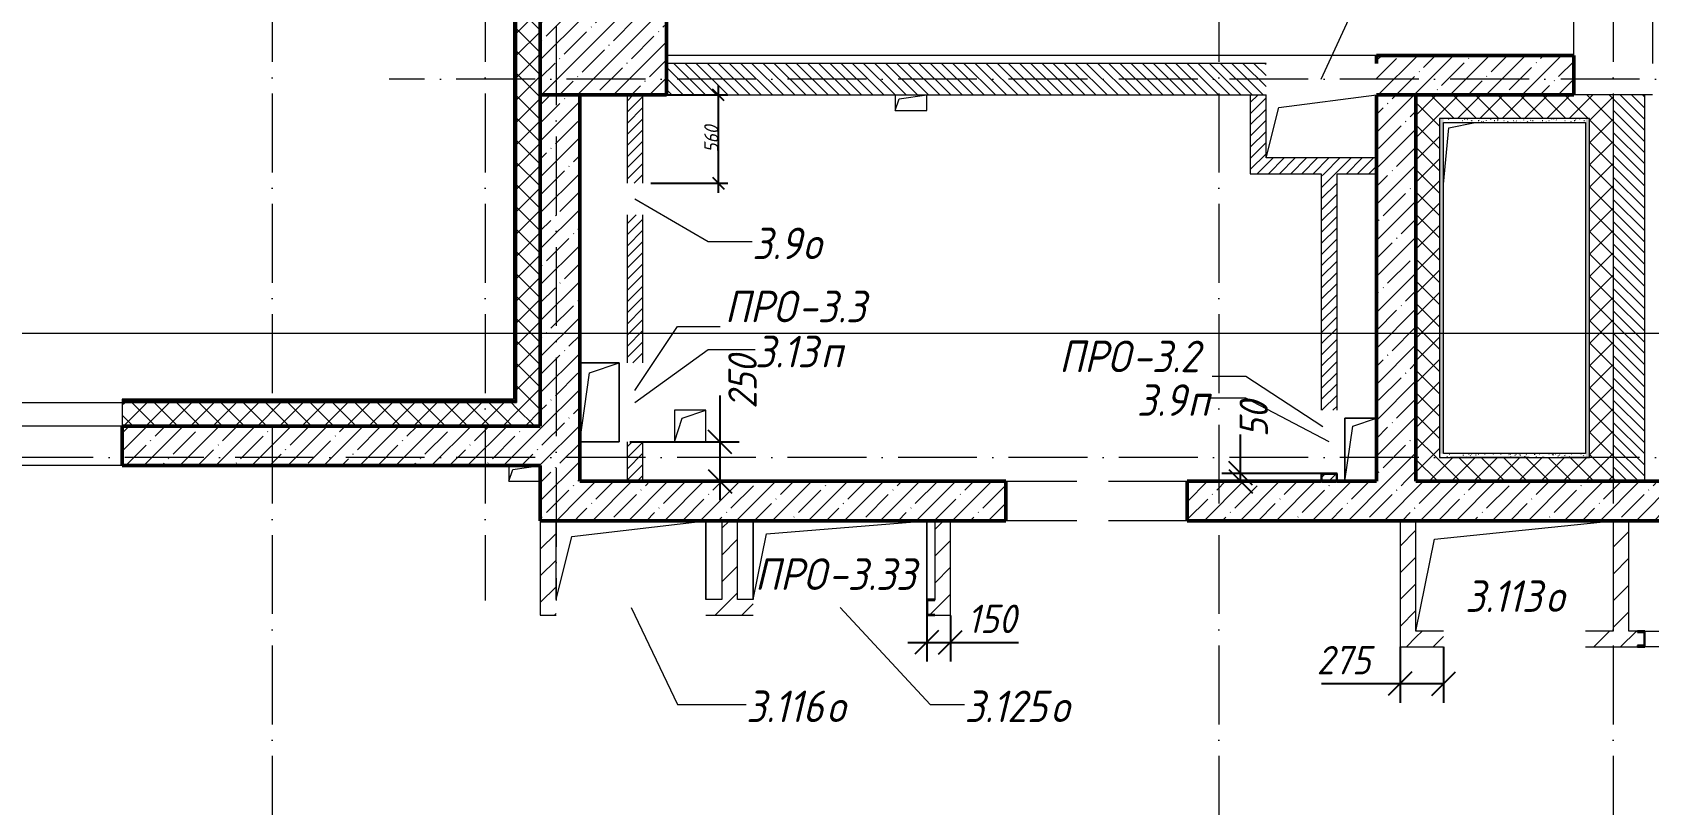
# Model space of a CAD drawing. Header units: millimetres. Extents: x -401725 to 250493, y 305116 to 802890.
# Drawn here: x 191666 to 201910, y 388923 to 393820 of the extents above; entities that cross this region are included whole.
import ezdxf

# ---------------------------------------------------------------- set-up
doc = ezdxf.new("R2010")
doc.units = ezdxf.units.MM
doc.linetypes.add('50_200_ШТРИХ_1Т_ш5_п1_п1_', pattern=[700, 500, -100, 0, -100])
for name, color, linetype, lineweight in [('A-____-____-DIMS', 7, 'Continuous', 9), ('A-FLOR-____-OTLN', 7, 'Continuous', 9), ('A-GENM-____-IDEN', 7, 'Continuous', 9), ('A-GENM-____-MCUT', 7, 'Continuous', 25), ('A-GENM-____-OTLN', 7, 'Continuous', 9), ('A-GENM-____-OTLN-1', 7, 'Continuous', 25), ('A-GLAZ-____-IDEN', 7, 'Continuous', 9), ('A-WALL-____-MCUT', 7, 'Continuous', 13), ('A-WALL-____-MCUT-1', 7, 'Continuous', 9), ('A-WALL-____-MCUT-2', 7, 'Continuous', 50), ('A-WALL-____-OTLN', 7, 'Continuous', 9), ('A-WALL-____-PATT-1', 7, 'Continuous', 9), ('A-WALL-FNSH-MCUT-1', 7, 'Continuous', 9), ('I-WALL-____-OTLN', 7, 'Continuous', 9), ('S-COLS-____-MCUT', 7, 'Continuous', 50), ('S-COLS-____-OTLN', 7, 'Continuous', 9), ('S-GRID-____-OTLN-1', 7, '50_200_ШТРИХ_1Т_ш5_п1_п1_', 9)]:
    doc.layers.add(name, color=color, linetype=linetype, lineweight=lineweight)
doc.layers.add('A-WALL-____-PATT-2', color=7, linetype='Continuous', lineweight=9, true_color=0x787878)
doc.layers.add('G-____-____-SYMB-1', color=9, linetype='Continuous', lineweight=9, true_color=0x808080)
doc.styles.add('ISOCPEUR_I_10', font='isocpeui.ttf', dxfattribs={"width": 0.9, "height": 180})
doc.styles.add('ISOCPEUR_I_11', font='isocpeui.ttf', dxfattribs={"width": 0.9, "height": 200})
doc.styles.add('ISOCPEUR_I_7', font='isocpeui.ttf', dxfattribs={"width": 0.9, "height": 90})
doc.dimstyles.new('ISO-1_8_0_9К_СРЕДНИЙ_Кладочные_1', dxfattribs={"dimscale": 304.8, "dimtxt": 89.638306, "dimasz": 0.246063, "dimexe": 0.19685, "dimexo": 0, "dimgap": 0, "dimtad": 1, "dimdec": 3, "dimrnd": 0.001, "dimdsep": 46, "dimtxsty": 'ISOCPEUR_I_7', "dimblk1": 'OBLIQUE', "dimblk2": 'OBLIQUE', "dimsah": 1, "dimcen": 0.09, "dimdle": 0.19685, "dimazin": 0, "dimtfac": 1, "dimtdec": 4, "dimtix": 1, "dimtmove": 0, "dimatfit": 3, "dimfxl": 1, "dimtvp": 1, "dimtolj": 1, "dimtzin": 0, "dimarcsym": 2})
doc.dimstyles.new('ISO-1_8_0_9К_СРЕДНИЙ_Кладочные_3', dxfattribs={"dimscale": 304.8, "dimtxt": 179.276612, "dimasz": 0.492126, "dimexe": 0.393701, "dimexo": 0, "dimgap": 0, "dimtad": 1, "dimdec": 3, "dimrnd": 0.001, "dimdsep": 46, "dimtxsty": 'ISOCPEUR_I_10', "dimblk1": 'OBLIQUE', "dimblk2": 'OBLIQUE', "dimsah": 1, "dimcen": 0.09, "dimdle": 0.393701, "dimazin": 0, "dimtfac": 1, "dimtdec": 4, "dimtix": 1, "dimtmove": 0, "dimatfit": 3, "dimfxl": 1, "dimtvp": 1, "dimtolj": 1, "dimtzin": 0, "dimarcsym": 2})
pattern_1 = [(135, (144685.44, 323542.244), (-35.35534, -35.35534), [])]
pattern_2 = [(45, (144685.44, 323542.24), (-114.04925, 114.04925), []), (45, (144799.49, 323542.24), (-114.04925, 114.04925), [201.612, -40.322, 3.353, -36.97])]
pattern_3 = [(45, (144685.44, 323542.244), (-35.35534, 35.35534), [])]
pattern_4 = [(0, (144685.438, 323542.244), (81.28, 20.32), [3.353, -57.607, 3.353, -57.607, -325.12]), (0, (144685.438, 323542.244), (81.28, 20.32), [-121.92, 3.353, -118.567, 3.353, -57.607, -142.24]), (0, (144685.438, 323542.244), (81.28, 20.32), [-304.8, 3.353, -37.287, 3.353, -98.247]), (120, (144715.918, 323552.404), (-58.237636, 60.230545), [3.353, -57.607, 3.353, -57.607, -325.12]), (120, (144715.918, 323552.404), (-58.237636, 60.230545), [-121.92, 3.353, -118.567, 3.353, -57.607, -142.24]), (120, (144715.918, 323552.404), (-58.237636, 60.230545), [-304.8, 3.353, -37.287, 3.353, -98.247]), (240, (144726.078, 323593.044), (-23.042364, -80.550545), [3.353, -57.607, 3.353, -57.607, -325.12]), (240, (144726.078, 323593.044), (-23.042364, -80.550545), [-121.92, 3.353, -118.567, 3.353, -57.607, -142.24]), (240, (144726.078, 323593.044), (-23.042364, -80.550545), [-304.8, 3.353, -37.287, 3.353, -98.247])]
pattern_5 = [(45, (144685.44, 323542.24), (-70.71068, 70.71068), []), (135, (144685.44, 323542.24), (-70.71068, -70.71068), [])]
pattern_6 = [(45, (144685.44, 323542.24), (-84.85281, 84.85281), [])]

# ---------------------------------------------------------------- blocks, each defined once
blk = doc.blocks.new('BSC_Колонна _Прямоугольная - 500х800-V77-АР1_План отверстий 3 этажа в осях 1-64_Ю-ЯЯ')
at = {"layer": 'S-COLS-____-OTLN'}
h = blk.add_hatch(dxfattribs=at)
h.set_pattern_fill('FP_86', color=256, style=0, pattern_type=2)
h.set_pattern_definition([(315, (-70131.04, 50600), (114.04925, 114.04925), []), (315, (-70131.04, 50485.95), (114.04925, 114.04925), [201.613, -40.323, 3.353, -36.97])])
h.paths.add_polyline_path([(-250, -400), (250, -400), (250, 400), (-250, 400)], flags=0)
at = {"layer": 'S-COLS-____-MCUT'}
for p, q in [((250, 400), (-250, 400)), ((-250, 400), (-250, -400)), ((250, -400), (250, 400)), ((-250, -400), (250, -400))]:
    blk.add_line(p, q, dxfattribs=at)
blk = doc.blocks.new('BSC_Колонна _Прямоугольная - 500х800-V86-АР1_План отверстий 3 этажа в осях 1-64_Ю-ЯЯ')
at = {"layer": 'S-COLS-____-OTLN'}
for p, q in [((-250, 400), (-200, 400)), ((-250, -400), (-250, 200)), ((250, 150), (250, -400)), ((250, -400), (-250, -400))]:
    blk.add_line(p, q, dxfattribs=at)
blk = doc.blocks.new('154_Фахверк_СКБ_Швеллер - Тип_100_3960_зеркало-29769493-АР1_План отверстий 3 этажа в осях 1-64_Ю-ЯЯ')
at = {"layer": 'A-GENM-____-MCUT'}
for p, q in [((175, 50), (125, 50)), ((125, 50), (125, -50)), ((128, 47), (175, 47)), ((128, -47), (128, 47)), ((175, 47), (175, 50)), ((125, -50), (175, -50)), ((175, -47), (128, -47)), ((175, -50), (175, -47))]:
    blk.add_line(p, q, dxfattribs=at)
blk = doc.blocks.new('AR_Отверстие прямоугольное _в плите_ - AR_Отверстие прямоугольное _в плите_-V169-АР1_План отверстий 3 этажа в осях 1-64_Ю-ЯЯ')
at = {"layer": 'A-GENM-____-OTLN'}
for p, q in [((125, 250), (-125, 250)), ((-63, 188), (125, 250)), ((125, -250), (125, 250)), ((-125, -250), (-63, 188)), ((-125, -250), (125, -250))]:
    blk.add_line(p, q, dxfattribs=at)
blk = doc.blocks.new('AR_Отверстие прямоугольное _в плите_ - AR_Отверстие прямоугольное _в плите_-30459207-АР1_План отверстий 3 этажа в осях 1-64_Ю-ЯЯ')
at = {"layer": 'A-GENM-____-OTLN'}
for p, q in [((100, 100), (-100, 100)), ((-100, 100), (-100, -100)), ((-100, -100), (-50, 50)), ((-50, 50), (100, 100)), ((100, -100), (100, 100)), ((-100, -100), (100, -100))]:
    blk.add_line(p, q, dxfattribs=at)
blk = doc.blocks.new('AR_Отверстие прямоугольное _в плите_ - AR_Отверстие прямоугольное _в плите_-V173-АР1_План отверстий 3 этажа в осях 1-64_Ю-ЯЯ')
at = {"layer": 'A-GENM-____-OTLN'}
for p, q in [((100, 200), (-100, 200)), ((-100, 200), (-100, -200)), ((-100, -200), (-50, 150)), ((-50, 150), (100, 200))]:
    blk.add_line(p, q, dxfattribs=at)
blk = doc.blocks.new('AR_Отверстие прямоугольное _в плите_ - AR_Отверстие прямоугольное _в плите_-30510712-АР1_План отверстий 3 этажа в осях 1-64_Ю-ЯЯ')
at = {"layer": 'A-GENM-____-OTLN'}
for p, q in [((-100, 50), (-100, -50)), ((-100, -50), (-75, 25)), ((-75, 25), (100, 50)), ((-100, -50), (100, -50))]:
    blk.add_line(p, q, dxfattribs=at)
blk = doc.blocks.new('AR_Отверстие прямоугольное _в плите_ - AR_Отверстие прямоугольное _в плите_-V186-АР1_План отверстий 3 этажа в осях 1-64_Ю-ЯЯ')
at = {"layer": 'A-GENM-____-OTLN'}
for p, q in [((-100, 50), (-100, -50)), ((-100, -50), (-75, 25)), ((-75, 25), (100, 50)), ((100, -50), (100, 50)), ((-100, -50), (100, -50))]:
    blk.add_line(p, q, dxfattribs=at)
blk = doc.blocks.new('AR_Отверстие прямоугольное _в плите_ - AR_Отверстие прямоугольное _в плите_-30552508-АР1_План отверстий 3 этажа в осях 1-64_Ю-ЯЯ')
at = {"layer": 'A-GENM-____-OTLN'}
for p, q in [((-550, 250), (-550, -250)), ((-467, 167), (550, 250)), ((550, -250), (550, 250)), ((-550, -250), (-467, 167))]:
    blk.add_line(p, q, dxfattribs=at)
blk = doc.blocks.new('AR_Отверстие прямоугольное _в плите_ - AR_Отверстие прямоугольное _в плите_-30552516-АР1_План отверстий 3 этажа в осях 1-64_Ю-ЯЯ')
at = {"layer": 'A-GENM-____-OTLN'}
for p, q in [((-417, 1017), (-250, 1050)), ((-450, 658), (-417, 1017))]:
    blk.add_line(p, q, dxfattribs=at)
blk = doc.blocks.new('AR_Отверстие прямоугольное _в плите_ - AR_Отверстие прямоугольное _в плите_-30552779-АР1_План отверстий 3 этажа в осях 1-64_Ю-ЯЯ')
at = {"layer": 'A-GENM-____-OTLN'}
for p, q in [((-508, 233), (625, 350)), ((-625, -350), (-508, 233))]:
    blk.add_line(p, q, dxfattribs=at)
blk = doc.blocks.new('AR_Отверстие прямоугольное _в плите_ - AR_Отверстие прямоугольное _в плите_-30552525-АР1_План отверстий 3 этажа в осях 1-64_Ю-ЯЯ')
at = {"layer": 'A-GENM-____-OTLN'}
for p, q in [((-350, -200), (-270, 120)), ((-270, 120), (350, 200))]:
    blk.add_line(p, q, dxfattribs=at)
blk = doc.blocks.new('AR_Отверстие прямоугольное _в плите_ - AR_Отверстие прямоугольное _в плите_-30552717-АР1_План отверстий 3 этажа в осях 1-64_Ю-ЯЯ')
at = {"layer": 'A-GENM-____-OTLN'}
for p, q in [((-375, 150), (475, 250)), ((475, -250), (475, 250)), ((-475, -250), (-375, 150))]:
    blk.add_line(p, q, dxfattribs=at)
blk = doc.blocks.new('154_Стойка_СКБ_Швеллер - СМ-2180_100-28318692-АР1_План отверстий 3 этажа в осях 1-64_Ю-ЯЯ')
at = {"layer": 'A-GENM-____-MCUT'}
for p, q in [((171, 50), (125, 50)), ((125, 50), (125, -50)), ((129.5, 42.4), (171, 42.4)), ((129.5, -42.4), (129.5, 42.4)), ((171, 42.4), (171, 50)), ((125, -50), (171, -50)), ((171, -42.4), (129.5, -42.4)), ((171, -50), (171, -42.4))]:
    blk.add_line(p, q, dxfattribs=at)
blk = doc.blocks.new('154_Фахверк_СКБ_Швеллер - Тип_100_3960_зеркало-36793856-АР1_План отверстий 3 этажа в осях 1-64_Ю-ЯЯ')
at = {"layer": 'A-GENM-____-MCUT'}
for p, q in [((175, 50), (125, 50)), ((125, 50), (125, -50)), ((128, 47), (175, 47)), ((128, -47), (128, 47)), ((175, 47), (175, 50)), ((125, -50), (175, -50)), ((175, -47), (128, -47)), ((175, -50), (175, -47))]:
    blk.add_line(p, q, dxfattribs=at)
blk = doc.blocks.new('_Oblique')
at = {"color": 0, "linetype": 'ByBlock', "lineweight": -2}
blk.add_line((-0.5, -0.5), (0.5, 0.5), dxfattribs=at)
blk = doc.blocks.new('*D9732')
at = {"layer": 'A-____-____-DIMS', "color": 0, "lineweight": -2, "transparency": 16777216}
for p, q in [((199324, 391023), (199324, 391270)), ((199324, 390973), (199324, 391143)), ((199872, 391023), (199204, 391023)), ((199835, 390973), (199204, 390973))]:
    blk.add_line(p, q, dxfattribs=at)
at = {"layer": 'Defpoints', "color": 0, "transparency": 16777216}
for p in [(199324, 390973), (199835, 390973), (199872, 391023)]:
    blk.add_point(p, dxfattribs=at)
at = {"layer": 'A-____-____-DIMS', "color": 0, "lineweight": -2, "transparency": 16777216, "xscale": 150, "yscale": 150, "zscale": 150}
for p, rotation in [((199324, 391023), 90), ((199324, 390973), 270)]:
    blk.add_blockref('_Oblique', p, dxfattribs=dict(at, rotation=rotation))
at = {"layer": 'A-____-____-DIMS', "color": 0, "transparency": 16777216, "insert": (199317, 391253), "char_height": 180, "width": 273.05, "attachment_point": 1, "rotation": 90, "line_spacing_factor": 1.149209, "style": 'ISOCPEUR_I_10'}
blk.add_mtext('\\A1;50', dxfattribs=at)
blk = doc.blocks.new('*D9733')
at = {"layer": 'A-____-____-DIMS', "color": 0, "lineweight": -2, "transparency": 16777216}
for p, q in [((196025, 391223), (196025, 391518)), ((195453, 391223), (196145, 391223)), ((196025, 390853), (196025, 391223)), ((195535, 390973), (196145, 390973))]:
    blk.add_line(p, q, dxfattribs=at)
at = {"layer": 'Defpoints', "color": 0, "transparency": 16777216}
for p in [(195453, 391223), (196025, 391223), (195535, 390973)]:
    blk.add_point(p, dxfattribs=at)
at = {"layer": 'A-____-____-DIMS', "color": 0, "lineweight": -2, "transparency": 16777216, "xscale": 150, "yscale": 150, "zscale": 150}
for p, rotation in [((196025, 391223), 90), ((196025, 390973), 270)]:
    blk.add_blockref('_Oblique', p, dxfattribs=dict(at, rotation=rotation))
at = {"layer": 'A-____-____-DIMS', "color": 0, "transparency": 16777216, "insert": (196077, 391433), "char_height": 180, "width": 409.58, "attachment_point": 1, "rotation": 90, "line_spacing_factor": 1.149209, "style": 'ISOCPEUR_I_10'}
blk.add_mtext('\\A1;250', dxfattribs=at)
blk = doc.blocks.new('*D9633')
at = {"layer": 'A-____-____-DIMS', "color": 0, "lineweight": -2, "transparency": 16777216}
for p, q in [((195685, 393423), (196074, 393423)), ((196014, 392803), (196014, 393483)), ((195585, 392863), (196074, 392863))]:
    blk.add_line(p, q, dxfattribs=at)
at = {"layer": 'Defpoints', "color": 0, "transparency": 16777216}
for p in [(195685, 393423), (196014, 393423), (195585, 392863)]:
    blk.add_point(p, dxfattribs=at)
at = {"layer": 'A-____-____-DIMS', "color": 0, "lineweight": -2, "transparency": 16777216, "xscale": 75, "yscale": 75, "zscale": 75}
for p, rotation in [((196014, 393423), 90), ((196014, 392863), 270)]:
    blk.add_blockref('_Oblique', p, dxfattribs=dict(at, rotation=rotation))
at = {"layer": 'A-____-____-DIMS', "color": 0, "transparency": 16777216, "insert": (195969, 393143), "char_height": 90, "width": 409.58, "attachment_point": 5, "rotation": 90, "style": 'ISOCPEUR_I_7'}
blk.add_mtext('\\A1;560', dxfattribs=at)
blk = doc.blocks.new('*D9727')
at = {"layer": 'A-____-____-DIMS', "color": 0, "lineweight": -2, "transparency": 16777216}
for p, q in [((200335, 389923), (200335, 389569)), ((200610, 389923), (200610, 389569)), ((200335, 389689), (199837, 389689)), ((200610, 389689), (200215, 389689))]:
    blk.add_line(p, q, dxfattribs=at)
at = {"layer": 'Defpoints', "color": 0, "transparency": 16777216}
for p in [(200335, 389923), (200610, 389923), (200610, 389689)]:
    blk.add_point(p, dxfattribs=at)
at = {"layer": 'A-____-____-DIMS', "color": 0, "lineweight": -2, "transparency": 16777216, "xscale": 150, "yscale": 150, "zscale": 150, "rotation": 180}
blk.add_blockref('_Oblique', (200335, 389689), dxfattribs=at)
at = {"layer": 'A-____-____-DIMS', "color": 0, "lineweight": -2, "transparency": 16777216, "xscale": 150, "yscale": 150, "zscale": 150}
blk.add_blockref('_Oblique', (200610, 389689), dxfattribs=at)
at = {"layer": 'A-____-____-DIMS', "color": 0, "transparency": 16777216, "insert": (199806, 389929), "char_height": 180, "width": 409.58, "attachment_point": 1, "line_spacing_factor": 1.149209, "style": 'ISOCPEUR_I_10'}
blk.add_mtext('\\A1;275', dxfattribs=at)
blk = doc.blocks.new('*D9614')
at = {"layer": 'A-____-____-DIMS', "color": 0, "lineweight": -2, "transparency": 16777216}
for p, q in [((197335, 390176), (197335, 389831)), ((197485, 390123), (197485, 389831)), ((197215, 389951), (197485, 389951)), ((197485, 389951), (197916, 389951))]:
    blk.add_line(p, q, dxfattribs=at)
at = {"layer": 'Defpoints', "color": 0, "transparency": 16777216}
for p in [(197335, 390176), (197485, 390123), (197485, 389951)]:
    blk.add_point(p, dxfattribs=at)
at = {"layer": 'A-____-____-DIMS', "color": 0, "lineweight": -2, "transparency": 16777216, "xscale": 150, "yscale": 150, "zscale": 150, "rotation": 180}
blk.add_blockref('_Oblique', (197335, 389951), dxfattribs=at)
at = {"layer": 'A-____-____-DIMS', "color": 0, "lineweight": -2, "transparency": 16777216, "xscale": 150, "yscale": 150, "zscale": 150}
blk.add_blockref('_Oblique', (197485, 389951), dxfattribs=at)
at = {"layer": 'A-____-____-DIMS', "color": 0, "transparency": 16777216, "insert": (197592, 390191), "char_height": 180, "width": 368.21, "attachment_point": 1, "line_spacing_factor": 1.149209, "style": 'ISOCPEUR_I_10'}
blk.add_mtext('\\A1;150', dxfattribs=at)

msp = doc.modelspace()

# ---------------------------------------------------------------- hatches: boundary and pattern name
at = {"layer": 'A-WALL-____-PATT-1'}
h = msp.add_hatch(dxfattribs=at)
h.set_pattern_fill('FP_4', color=256, style=0, pattern_type=2)
h.set_pattern_definition(pattern_5)
h.paths.add_polyline_path([(194885.4376, 391323.2863), (194885.4376, 409223.2863), (194735.4376, 409223.2863), (194735.4376, 391323.2863)], flags=0)
h = msp.add_hatch(dxfattribs=at)
h.set_pattern_fill('FP_9', color=256, style=0, pattern_type=2)
h.set_pattern_definition(pattern_1)
h.paths.add_polyline_path([(199485.4376, 393423.2863), (199485.4376, 393623.2863), (195685.4376, 393623.2863), (195685.4376, 393423.2863), (199462.8046, 393423.2863)], flags=0)
h = msp.add_hatch(dxfattribs=at)
h.set_pattern_fill('FP_12', color=256, style=0, pattern_type=2)
h.set_pattern_definition(pattern_2)
h.paths.add_polyline_path([(200185.4376, 393423.2863), (201435.4376, 393423.2863), (201435.4376, 393673.2863), (200185.4376, 393673.2863), (200185.4376, 393623.2863)], flags=0)
h = msp.add_hatch(dxfattribs=at)
h.set_pattern_fill('FP_12', color=256, style=0, pattern_type=2)
h.set_pattern_definition(pattern_2)
h.paths.add_polyline_path([(194885.4376, 390723.2863), (195135.4376, 390723.2863), (195135.4376, 393423.2863), (194885.4376, 393423.2863), (194885.4376, 391073.2863)], flags=0)
h = msp.add_hatch(dxfattribs=at)
h.set_pattern_fill('FP_8', color=256, style=0, pattern_type=2)
h.set_pattern_definition(pattern_3)
h.paths.add_polyline_path([(195535.4376, 390973.2863), (195535.4376, 391223.2863), (195435.4376, 391223.2863), (195435.4376, 390973.2863)], flags=0)
h.paths.add_polyline_path([(195435.4376, 391723.2863), (195535.4376, 391723.2863), (195535.4376, 392663.2863), (195435.4376, 392663.2863), (195435.4376, 392067.0929)], flags=0)
h.paths.add_polyline_path([(195435.4376, 392863.2863), (195535.4376, 392863.2863), (195535.4376, 393423.2863), (195435.4376, 393423.2863)], flags=0)
h = msp.add_hatch(dxfattribs=at)
h.set_pattern_fill('FP_8', color=256, style=0, pattern_type=2)
h.set_pattern_definition(pattern_3)
h.paths.add_polyline_path([(199385.4376, 392923.2863), (199485.4376, 392923.2863), (199485.4376, 393423.2863), (199385.4376, 393423.2863)], flags=0)
h = msp.add_hatch(dxfattribs=at)
h.set_pattern_fill('FP_12', color=256, style=0, pattern_type=2)
h.set_pattern_definition(pattern_2)
h.paths.add_polyline_path([(200185.4376, 390973.2863), (200435.4376, 390973.2863), (200435.4376, 393423.2863), (200185.4376, 393423.2863), (200185.4376, 392067.0929)], flags=0)
h = msp.add_hatch(dxfattribs=at)
h.set_pattern_fill('FP_4', color=256, style=0, pattern_type=2)
h.set_pattern_definition(pattern_5)
h.paths.add_polyline_path([(200585.4376, 391123.2863), (200585.4376, 393423.2863), (200435.4376, 393423.2863), (200435.4376, 391123.2863)], flags=0)
h = msp.add_hatch(dxfattribs=at)
h.set_pattern_fill('FP_4', color=256, style=0, pattern_type=2)
h.set_pattern_definition(pattern_5)
h.paths.add_polyline_path([(200610.4376, 393273.2863), (201535.4376, 393273.2863), (201535.4376, 393423.2863), (200585.4376, 393423.2863), (200585.4376, 393273.2863)], flags=0)
h = msp.add_hatch(dxfattribs=at)
h.set_pattern_fill('FP_4', color=256, style=0, pattern_type=2)
h.set_pattern_definition(pattern_5)
h.paths.add_polyline_path([(201535.4376, 390973.2863), (201685.4376, 390973.2863), (201685.4376, 393423.2863), (201535.4376, 393423.2863), (201535.4376, 391123.2863)], flags=0)
h = msp.add_hatch(dxfattribs=at)
h.set_pattern_fill('FP_9', color=256, style=0, pattern_type=2)
h.set_pattern_definition(pattern_1)
h.paths.add_polyline_path([(201885.4376, 390973.2863), (201885.4376, 393423.2863), (201685.4376, 393423.2863), (201685.4376, 390973.2863)], flags=0)
h = msp.add_hatch(dxfattribs=at)
h.set_pattern_fill('FP_8', color=256, style=0, pattern_type=2)
h.set_pattern_definition(pattern_3)
h.paths.add_polyline_path([(199935.4376, 392923.2863), (200185.4376, 392923.2863), (200185.4376, 393023.2863), (199485.4376, 393023.2863), (199485.4376, 392923.2863), (199835.4376, 392923.2863)], flags=0)
h = msp.add_hatch(dxfattribs=at)
h.set_pattern_fill('FP_8', color=256, style=0, pattern_type=2)
h.set_pattern_definition(pattern_3)
h.paths.add_polyline_path([(199932.4376, 390973.2863), (199932.4376, 391020.2863), (199838.4376, 391020.2863), (199838.4376, 390973.2863), (199885.4376, 390973.2863)], flags=0)
h.paths.add_polyline_path([(199935.4376, 391423.2863), (199935.4376, 392923.2863), (199835.4376, 392923.2863), (199835.4376, 391423.2863)], flags=0)
h = msp.add_hatch(dxfattribs=at)
h.set_pattern_fill('FP_4', color=256, style=0, pattern_type=2)
h.set_pattern_definition(pattern_5)
h.paths.add_polyline_path([(194735.4376, 391323.2863), (194735.4376, 391473.2863), (192235.4376, 391473.2863), (192235.4376, 391323.2863), (194560.5091, 391323.2863)], flags=0)
h.paths.add_polyline_path([(190435.4376, 391323.2863), (190435.4376, 391473.2863), (189935.4376, 391473.2863), (189935.4376, 391323.2863)], flags=0)
h = msp.add_hatch(dxfattribs=at)
h.set_pattern_fill('FP_12', color=256, style=0, pattern_type=2)
h.set_pattern_definition(pattern_2)
h.paths.add_polyline_path([(194885.4376, 391073.2863), (194885.4376, 391323.2863), (192235.4376, 391323.2863), (192235.4376, 391073.2863), (194160.4117, 391073.2863)], flags=0)
h = msp.add_hatch(dxfattribs=at)
h.set_pattern_fill('FP_4', color=256, style=0, pattern_type=2)
h.set_pattern_definition(pattern_5)
h.paths.add_polyline_path([(201510.4376, 390973.2863), (201535.4376, 390973.2863), (201535.4376, 391123.2863), (200435.4376, 391123.2863), (200435.4376, 390973.2863), (201230.2689, 390973.2863)], flags=0)
h = msp.add_hatch(dxfattribs=at)
h.set_pattern_fill('FP_12', color=256, style=0, pattern_type=2)
h.set_pattern_definition(pattern_2)
h.paths.add_polyline_path([(207682.4376, 390723.2863), (207935.4376, 390723.2863), (207935.4376, 390973.2863), (206635.4376, 390973.2863), (206635.4376, 390723.2863)], flags=0)
h.paths.add_polyline_path([(205635.4376, 390723.2863), (205635.4376, 390973.2863), (204635.4376, 390973.2863), (204635.4376, 390723.2863), (204765.1974, 390723.2863)], flags=0)
h.paths.add_polyline_path([(202997.7332, 390723.2863), (203485.4376, 390723.2863), (203485.4376, 390973.2863), (198985.4376, 390973.2863), (198985.4376, 390723.2863), (202114.001, 390723.2863)], flags=0)
h.paths.add_polyline_path([(197385.4376, 390723.2863), (197835.4376, 390723.2863), (197835.4376, 390973.2863), (195135.4376, 390973.2863), (195135.4376, 390723.2863), (196135.4376, 390723.2863)], flags=0)
h = msp.add_hatch(dxfattribs=at)
h.set_pattern_fill('FP_7', color=256, style=0, pattern_type=2)
h.set_pattern_definition(pattern_6)
h.paths.add_polyline_path([(194985.4376, 390123.2863), (194985.4376, 390723.2863), (194885.4376, 390723.2863), (194885.4376, 390123.2863)], flags=0)
h = msp.add_hatch(dxfattribs=at)
h.set_pattern_fill('FP_7', color=256, style=0, pattern_type=2)
h.set_pattern_definition(pattern_6)
h.paths.add_polyline_path([(196135.4376, 390223.2863), (196135.4376, 390723.2863), (196035.4376, 390723.2863), (196035.4376, 390223.2863)], flags=0)
h = msp.add_hatch(dxfattribs=at)
h.set_pattern_fill('FP_7', color=256, style=0, pattern_type=2)
h.set_pattern_definition(pattern_6)
h.paths.add_polyline_path([(197485.4376, 390223.2863), (197485.4376, 390723.2863), (197385.4376, 390723.2863), (197385.4376, 390223.2863)], flags=0)
h = msp.add_hatch(dxfattribs=at)
h.set_pattern_fill('FP_7', color=256, style=0, pattern_type=2)
h.set_pattern_definition(pattern_6)
h.paths.add_polyline_path([(200435.4376, 389923.2863), (200435.4376, 390723.2863), (200335.4376, 390723.2863), (200335.4376, 389923.2863)], flags=0)
h = msp.add_hatch(dxfattribs=at)
h.set_pattern_fill('FP_7', color=256, style=0, pattern_type=2)
h.set_pattern_definition(pattern_6)
h.paths.add_polyline_path([(201785.4376, 390023.2863), (201785.4376, 390723.2863), (201685.4376, 390723.2863), (201685.4376, 390023.2863)], flags=0)
h = msp.add_hatch(dxfattribs=at)
h.set_pattern_fill('FP_7', color=256, style=0, pattern_type=2)
h.set_pattern_definition(pattern_6)
h.paths.add_polyline_path([(197485.4376, 390123.2863), (197485.4376, 390223.2863), (197385.4376, 390223.2863), (197385.4376, 390220.2863), (197338.4376, 390220.2863), (197338.4376, 390126.2863), (197385.4376, 390126.2863), (197385.4376, 390123.2863)], flags=0)
h.paths.add_polyline_path([(195935.4376, 390123.2863), (196235.4376, 390123.2863), (196235.4376, 390223.2863), (195935.4376, 390223.2863), (195935.4376, 390205.895)], flags=0)
h = msp.add_hatch(dxfattribs=at)
h.set_pattern_fill('FP_7', color=256, style=0, pattern_type=2)
h.set_pattern_definition(pattern_6)
h.paths.add_polyline_path([(200610.4376, 389923.2863), (200610.4376, 390023.2863), (200435.4376, 390023.2863), (200435.4376, 389923.2863)], flags=0)
h.paths.add_polyline_path([(202631.4376, 389923.2863), (202785.4376, 389923.2863), (202785.4376, 390023.2863), (202631.4376, 390023.2863), (202631.4376, 390015.6863), (202589.9376, 390015.6863), (202589.9376, 389930.8863), (202631.4376, 389930.8863)], flags=0)
h.paths.add_polyline_path([(201510.4376, 389923.2863), (201839.4376, 389923.2863), (201839.4376, 389930.8863), (201880.9376, 389930.8863), (201880.9376, 390015.6863), (201839.4376, 390015.6863), (201839.4376, 390023.2863), (201510.4376, 390023.2863), (201510.4376, 389930.8863)], flags=0)
at = {"layer": 'A-WALL-____-PATT-2'}
h = msp.add_hatch(dxfattribs=at)
h.set_pattern_fill('FP_155', color=256, style=0, pattern_type=2)
h.set_pattern_definition(pattern_4)
h.paths.add_polyline_path([(200585.4376, 391148.2863), (200610.4376, 391148.2863), (200610.4376, 393273.2863), (200585.4376, 393273.2863), (200585.4376, 392067.0929)], flags=0)
h = msp.add_hatch(dxfattribs=at)
h.set_pattern_fill('FP_155', color=256, style=0, pattern_type=2)
h.set_pattern_definition(pattern_4)
h.paths.add_polyline_path([(200610.4376, 393248.2863), (201510.4376, 393248.2863), (201510.4376, 393273.2863), (200610.4376, 393273.2863)], flags=0)
h = msp.add_hatch(dxfattribs=at)
h.set_pattern_fill('FP_155', color=256, style=0, pattern_type=2)
h.set_pattern_definition(pattern_4)
h.paths.add_polyline_path([(201510.4376, 391123.2863), (201535.4376, 391123.2863), (201535.4376, 393273.2863), (201510.4376, 393273.2863), (201510.4376, 391148.2863)], flags=0)
h = msp.add_hatch(dxfattribs=at)
h.set_pattern_fill('FP_155', color=256, style=0, pattern_type=2)
h.set_pattern_definition(pattern_4)
h.paths.add_polyline_path([(201510.4376, 391123.2863), (201510.4376, 391148.2863), (200585.4376, 391148.2863), (200585.4376, 391123.2863), (201230.2689, 391123.2863)], flags=0)

# ---------------------------------------------------------------- linework, layer by layer
at = {"layer": 'A-FLOR-____-OTLN'}
for p, q in [((200185.4376, 393673.2863), (195685.4376, 393673.2863)), ((195135.4376, 391723.2863), (195385.4376, 391723.2863)), ((195385.4376, 391723.2863), (195385.4376, 391223.2863)), ((199985.4376, 391373.2863), (200185.4376, 391373.2863)), ((199985.4376, 390973.2863), (199985.4376, 391373.2863)), ((195385.4376, 391223.2863), (195135.4376, 391223.2863)), ((195935.4376, 390723.2863), (195935.4376, 390223.2863)), ((196235.4376, 390223.2863), (196235.4376, 390723.2863)), ((197335.4376, 390723.2863), (197335.4376, 390223.2863))]:
    msp.add_line(p, q, dxfattribs=at)
at = {"layer": 'A-GENM-____-IDEN'}
for p, q in [((195485.4376, 391548.6305), (195755.6459, 391954.232)), ((195755.6459, 391954.232), (196025.8541, 391954.232)), ((199357.0097, 391637.7863), (199144.4599, 391637.7863)), ((199845.4376, 391317.6346), (199357.0097, 391637.7863))]:
    msp.add_line(p, q, dxfattribs=at)
at = {"layer": 'A-GLAZ-____-IDEN'}
for p, q in [((199835.4376, 393523.2863), (200099.4268, 394097.4163)), ((195485.4376, 392763.2863), (195949.6303, 392493.9753)), ((195949.6303, 392493.9753), (196228.5783, 392493.9753)), ((195485.4376, 391473.2863), (195949.6303, 391808.0641)), ((195949.6303, 391808.0641), (196246.1283, 391808.0641)), ((199357.0097, 391500.3605), (199130.1096, 391500.3605)), ((199885.4376, 391223.2863), (199357.0097, 391500.3605)), ((195460.4376, 390173.2863), (195755.6459, 389558.5116)), ((196785.4376, 390173.2863), (197357.0688, 389558.5116)), ((195755.6459, 389558.5116), (196189.5085, 389558.5116)), ((197357.0688, 389558.5116), (197574.3542, 389558.5116))]:
    msp.add_line(p, q, dxfattribs=at)
at = {"layer": 'A-WALL-____-MCUT'}
for p, q in [((199485.4376, 393623.2863), (195685.4376, 393623.2863)), ((195685.4376, 393423.2863), (199485.4376, 393423.2863)), ((201885.4376, 393423.2863), (201685.4376, 393423.2863)), ((201685.4376, 393423.2863), (201685.4376, 390973.2863)), ((201885.4376, 390973.2863), (201885.4376, 393423.2863))]:
    msp.add_line(p, q, dxfattribs=at)
at = {"layer": 'A-WALL-____-MCUT-1'}
for p, q in [((194723.4376, 409473.2863), (194723.4376, 391485.2863)), ((194729.4376, 409473.2863), (194729.4376, 391479.2863)), ((194735.4376, 409223.2863), (194735.4376, 391473.2863)), ((201685.4376, 393423.2863), (201435.4376, 393423.2863)), ((200585.4376, 393273.2863), (200585.4376, 391123.2863)), ((201535.4376, 393273.2863), (200585.4376, 393273.2863)), ((201535.4376, 391123.2863), (201535.4376, 393273.2863)), ((194723.4376, 391485.2863), (192235.4376, 391485.2863)), ((194729.4376, 391479.2863), (192235.4376, 391479.2863)), ((192235.4376, 391473.2863), (192235.4376, 391323.2863)), ((200585.4376, 391123.2863), (201535.4376, 391123.2863))]:
    msp.add_line(p, q, dxfattribs=at)
at = {"layer": 'A-WALL-____-MCUT-2'}
for p, q in [((201435.4376, 393673.2863), (200185.4376, 393673.2863)), ((200185.4376, 393673.2863), (200185.4376, 393623.2863)), ((201435.4376, 393423.2863), (201435.4376, 393673.2863)), ((194885.4376, 393423.2863), (194885.4376, 391323.2863)), ((195135.4376, 390973.2863), (195135.4376, 393423.2863)), ((200185.4376, 393423.2863), (200185.4376, 390973.2863)), ((200185.4376, 393423.2863), (201435.4376, 393423.2863)), ((200435.4376, 390973.2863), (200435.4376, 393423.2863)), ((192235.4376, 391323.2863), (192235.4376, 391073.2863)), ((194885.4376, 391323.2863), (192235.4376, 391323.2863)), ((192235.4376, 391073.2863), (194885.4376, 391073.2863)), ((194885.4376, 391073.2863), (194885.4376, 390723.2863)), ((197835.4376, 390973.2863), (195135.4376, 390973.2863)), ((197835.4376, 390723.2863), (197835.4376, 390973.2863)), ((199835.4376, 390973.2863), (198985.4376, 390973.2863)), ((198985.4376, 390973.2863), (198985.4376, 390723.2863)), ((199932.4376, 390973.2863), (199838.4376, 390973.2863)), ((200185.4376, 390973.2863), (199935.4376, 390973.2863)), ((202235.4376, 390973.2863), (200435.4376, 390973.2863)), ((194885.4376, 390723.2863), (197835.4376, 390723.2863)), ((198985.4376, 390723.2863), (203485.4376, 390723.2863))]:
    msp.add_line(p, q, dxfattribs=at)
at = {"layer": 'A-WALL-____-OTLN'}
for p, q in [((190435.4376, 391473.2863), (192235.4376, 391473.2863)), ((192235.4376, 391323.2863), (190435.4376, 391323.2863)), ((192235.4376, 391073.2863), (190435.4376, 391073.2863)), ((197835.4376, 390973.2863), (198286.8404, 390973.2863)), ((198486.8404, 390973.2863), (198985.4376, 390973.2863)), ((198286.8404, 390723.2863), (197835.4376, 390723.2863)), ((198985.4376, 390723.2863), (198486.8404, 390723.2863))]:
    msp.add_line(p, q, dxfattribs=at)
at = {"layer": 'A-WALL-FNSH-MCUT-1'}
for p, q in [((194715.4376, 409473.2863), (194715.4376, 391493.2863)), ((195435.4376, 393423.2863), (195435.4376, 392863.2863)), ((195535.4376, 392863.2863), (195535.4376, 393423.2863)), ((199385.4376, 393423.2863), (199385.4376, 392923.2863)), ((199485.4376, 393023.2863), (199485.4376, 393423.2863)), ((199485.4376, 393423.2863), (199485.4376, 393423.2863)), ((200610.4376, 391148.2863), (200610.4376, 393248.2863)), ((200610.4376, 393248.2863), (201510.4376, 393248.2863)), ((201510.4376, 393248.2863), (201510.4376, 391148.2863)), ((200185.4376, 393023.2863), (199485.4376, 393023.2863)), ((199385.4376, 392923.2863), (199835.4376, 392923.2863)), ((199835.4376, 392923.2863), (199835.4376, 391423.2863)), ((199935.4376, 391423.2863), (199935.4376, 392923.2863)), ((199935.4376, 392923.2863), (200185.4376, 392923.2863)), ((195435.4376, 392663.2863), (195435.4376, 391723.2863)), ((195535.4376, 391723.2863), (195535.4376, 392663.2863)), ((194715.4376, 391493.2863), (192235.4376, 391493.2863)), ((192235.4376, 391493.2863), (192235.4376, 391473.2863)), ((192235.4376, 391473.2863), (194735.4376, 391473.2863)), ((195435.4376, 391223.2863), (195435.4376, 390973.2863)), ((195535.4376, 390973.2863), (195535.4376, 391223.2863)), ((201510.4376, 391148.2863), (200610.4376, 391148.2863)), ((194885.4376, 390723.2863), (194885.4376, 390123.2863)), ((194985.4376, 390223.2863), (194985.4376, 390723.2863)), ((196035.4376, 390723.2863), (196035.4376, 390223.2863)), ((196135.4376, 390223.2863), (196135.4376, 390723.2863)), ((197385.4376, 390723.2863), (197385.4376, 390223.2863)), ((197485.4376, 390123.2863), (197485.4376, 390723.2863)), ((200335.4376, 390723.2863), (200335.4376, 389923.2863)), ((200435.4376, 390023.2863), (200435.4376, 390723.2863)), ((201685.4376, 390723.2863), (201685.4376, 390023.2863)), ((201785.4376, 390023.2863), (201785.4376, 390723.2863)), ((194885.4376, 390123.2863), (194985.4376, 390123.2863)), ((196035.4376, 390223.2863), (195935.4376, 390223.2863)), ((195935.4376, 390123.2863), (196235.4376, 390123.2863)), ((196235.4376, 390223.2863), (196135.4376, 390223.2863)), ((197385.4376, 390123.2863), (197485.4376, 390123.2863)), ((200610.4376, 390023.2863), (200435.4376, 390023.2863)), ((201685.4376, 390023.2863), (201510.4376, 390023.2863)), ((201839.4376, 390023.2863), (201785.4376, 390023.2863)), ((200335.4376, 389923.2863), (200610.4376, 389923.2863)), ((201510.4376, 389923.2863), (201839.4376, 389923.2863))]:
    msp.add_line(p, q, dxfattribs=at)
at = {"layer": 'G-____-____-SYMB-1'}
msp.add_line((139874.9012, 391913.2863), (249355.6286, 391913.2863), dxfattribs=at)
at = {"layer": 'I-WALL-____-OTLN'}
for p, q in [((201885.4376, 390023.2863), (202492.0693, 390023.2863)), ((202585.4376, 389923.2863), (201885.4376, 389923.2863))]:
    msp.add_line(p, q, dxfattribs=at)
at = {"layer": 'S-GRID-____-OTLN-1'}
for p, q in [((193185.4376, 414435.0957), (193185.4376, 376433.8321)), ((194535.4376, 414435.0957), (194535.4376, 390217.728)), ((199185.4376, 414435.0957), (199185.4376, 376433.8321)), ((201685.4376, 414435.0957), (201685.4376, 376433.8321)), ((194985.4376, 414161.7479), (194985.4376, 390217.728)), ((248759.8442, 393523.2863), (193927.4553, 393523.2863)), ((248759.8442, 391123.2863), (140016.6674, 391123.2863))]:
    msp.add_line(p, q, dxfattribs=at)

# ---------------------------------------------------------------- block references
at = {"layer": 'A-GENM-____-OTLN'}
for name, p in [('AR_Отверстие прямоугольное _в плите_ - AR_Отверстие прямоугольное _в плите_-V186-АР1_План отверстий 3 этажа в осях 1-64_Ю-ЯЯ', (197235.4376, 393373.2863)), ('AR_Отверстие прямоугольное _в плите_ - AR_Отверстие прямоугольное _в плите_-30552525-АР1_План отверстий 3 этажа в осях 1-64_Ю-ЯЯ', (199835.4376, 393223.2863)), ('AR_Отверстие прямоугольное _в плите_ - AR_Отверстие прямоугольное _в плите_-30552516-АР1_План отверстий 3 этажа в осях 1-64_Ю-ЯЯ', (201060.4376, 392198.2863)), ('AR_Отверстие прямоугольное _в плите_ - AR_Отверстие прямоугольное _в плите_-V169-АР1_План отверстий 3 этажа в осях 1-64_Ю-ЯЯ', (195260.4376, 391473.2863)), ('AR_Отверстие прямоугольное _в плите_ - AR_Отверстие прямоугольное _в плите_-30459207-АР1_План отверстий 3 этажа в осях 1-64_Ю-ЯЯ', (195835.4376, 391323.2863)), ('AR_Отверстие прямоугольное _в плите_ - AR_Отверстие прямоугольное _в плите_-V173-АР1_План отверстий 3 этажа в осях 1-64_Ю-ЯЯ', (200085.4376, 391173.2863)), ('AR_Отверстие прямоугольное _в плите_ - AR_Отверстие прямоугольное _в плите_-30510712-АР1_План отверстий 3 этажа в осях 1-64_Ю-ЯЯ', (194785.4376, 391023.2863)), ('AR_Отверстие прямоугольное _в плите_ - AR_Отверстие прямоугольное _в плите_-30552717-АР1_План отверстий 3 этажа в осях 1-64_Ю-ЯЯ', (195460.4376, 390473.2863)), ('AR_Отверстие прямоугольное _в плите_ - AR_Отверстие прямоугольное _в плите_-30552508-АР1_План отверстий 3 этажа в осях 1-64_Ю-ЯЯ', (196785.4376, 390473.2863)), ('AR_Отверстие прямоугольное _в плите_ - AR_Отверстие прямоугольное _в плите_-30552779-АР1_План отверстий 3 этажа в осях 1-64_Ю-ЯЯ', (201060.4376, 390373.2863))]:
    msp.add_blockref(name, p, dxfattribs=at)
at = {"layer": 'A-GENM-____-OTLN-1'}
for name, p, rotation in [('154_Фахверк_СКБ_Швеллер - Тип_100_3960_зеркало-29769493-АР1_План отверстий 3 этажа в осях 1-64_Ю-ЯЯ', (199885.4376, 391148.2863), 270), ('154_Стойка_СКБ_Швеллер - СМ-2180_100-28318692-АР1_План отверстий 3 этажа в осях 1-64_Ю-ЯЯ', (202010.4376, 389973.2863), 180)]:
    msp.add_blockref(name, p, dxfattribs=dict(at, rotation=rotation))
msp.add_blockref('154_Фахверк_СКБ_Швеллер - Тип_100_3960_зеркало-36793856-АР1_План отверстий 3 этажа в осях 1-64_Ю-ЯЯ', (197210.4376, 390173.2863), dxfattribs=at)
at = {"layer": 'S-COLS-____-OTLN'}
for name, p, rotation in [('BSC_Колонна _Прямоугольная - 500х800-V86-АР1_План отверстий 3 этажа в осях 1-64_Ю-ЯЯ', (201685.4376, 393823.2863), 180), ('BSC_Колонна _Прямоугольная - 500х800-V77-АР1_План отверстий 3 этажа в осях 1-64_Ю-ЯЯ', (195285.4376, 393673.2863), 89.9999999999999)]:
    msp.add_blockref(name, p, dxfattribs=dict(at, rotation=rotation))

# ---------------------------------------------------------------- texts
at = {"layer": 'A-GENM-____-IDEN', "char_height": 200, "attachment_point": 1, "style": 'ISOCPEUR_I_11'}
for s, insert, width in [('ПРО', (196055.4475, 392181.3481), 562.784625), ('-3.3', (196519.7912, 392181.3481), 548.35425), ('ПРО', (198174.0533, 391864.9024), 562.784625), ('-3.2', (198638.397, 391864.9024), 548.35425), ('ПРО', (196246.1283, 390484.1277), 562.784625), ('-3.33', (196710.4721, 390484.1277), 707.088375)]:
    msp.add_mtext(s, dxfattribs=dict(at, insert=insert, width=width))
at = {"layer": 'A-GLAZ-____-IDEN', "char_height": 200, "attachment_point": 1, "style": 'ISOCPEUR_I_11'}
for s, insert, width in [('3.9', (196228.5783, 392581.5899), 389.620125), ('\\fISOCPEUR|b0|i1|c204|p34|;\\W.9;о', (196550.0471, 392581.5899), 158.734125), ('3.13', (196246.1283, 391895.6786), 505.063125), ('\\fISOCPEUR|b0|i1|c204|p34|;\\W.9;п', (196662.8471, 391895.6786), 158.734125), ('3.9', (198666.0602, 391587.9751), 389.620125), ('\\fISOCPEUR|b0|i1|c204|p34|;\\W.9;п', (198987.529, 391587.9751), 158.734125), ('3.113', (200746.607, 390344.6262), 620.506125), ('\\fISOCPEUR|b0|i1|c204|p34|;\\W.9;о', (201258.5757, 390344.6262), 158.734125), ('3.116', (196189.5085, 389646.1262), 620.506125), ('3.125', (197574.3542, 389646.1262), 663.79725), ('\\fISOCPEUR|b0|i1|c204|p34|;\\W.9;о', (196701.4772, 389646.1262), 158.734125), ('\\fISOCPEUR|b0|i1|c204|p34|;\\W.9;о', (198122.0417, 389646.1262), 158.734125)]:
    msp.add_mtext(s, dxfattribs=dict(at, insert=insert, width=width))

# ---------------------------------------------------------------- dimensions: what is measured, and where the dimension line sits
at = {"layer": 'A-____-____-DIMS'}
dim = msp.add_linear_dim(base=(196014.3009, 393423.2863), p1=(195585.4376, 392863.2863), p2=(195685.4376, 393423.2863), angle=90, dimstyle='ISO-1_8_0_9К_СРЕДНИЙ_Кладочные_1', override={"dimpost": '<>', "dimfxl": 568.858506}, dxfattribs=at)
dim.commit()
dim.dimension.update_dxf_attribs({"geometry": '*D9633', "text_midpoint": (195969.3009, 393143.2863)})
for base, p1, p2, override, picture, middle in [((196024.6848, 391223.2863), (195535.4376, 390973.2863), (195453.4462, 391223.2863), {"dimpost": '<>', "dimfxl": 263.101877}, '*D9733', (196196.7485, 391517.79)), ((199323.6471, 390973.2863), (199872.0566, 391023.2863), (199835.4376, 390973.2863), {"dimpost": '<>', "dimfxl": 61.975408}, '*D9732', (199436.9858, 391269.6463))]:
    dim = msp.add_linear_dim(base=base, p1=p1, p2=p2, angle=90, dimstyle='ISO-1_8_0_9К_СРЕДНИЙ_Кладочные_3', override=override, dxfattribs=at)
    dim.commit()
    dim.dimension.update_dxf_attribs({"geometry": picture, "text_midpoint": middle, "dimtype": 160, "text_rotation": 90})
for base, p1, p2, override, picture, middle in [((197485.4376, 389950.8044), (197335.4376, 390175.596), (197485.4376, 390123.2863), {"dimpost": '<>', "dimfxl": 158.859392}, '*D9614', (197775.7149, 389950.8044)), ((200610.4376, 389688.933), (200335.4376, 389923.2863), (200610.4376, 389923.2863), {"dimpost": '<>', "dimfxl": 275}, '*D9727', (200011.0422, 389688.933))]:
    dim = msp.add_linear_dim(base=base, p1=p1, p2=p2, dimstyle='ISO-1_8_0_9К_СРЕДНИЙ_Кладочные_3', override=override, dxfattribs=at)
    dim.commit()
    dim.dimension.update_dxf_attribs({"geometry": picture, "text_midpoint": middle, "dimtype": 160})

doc.saveas('drawing.dxf')
